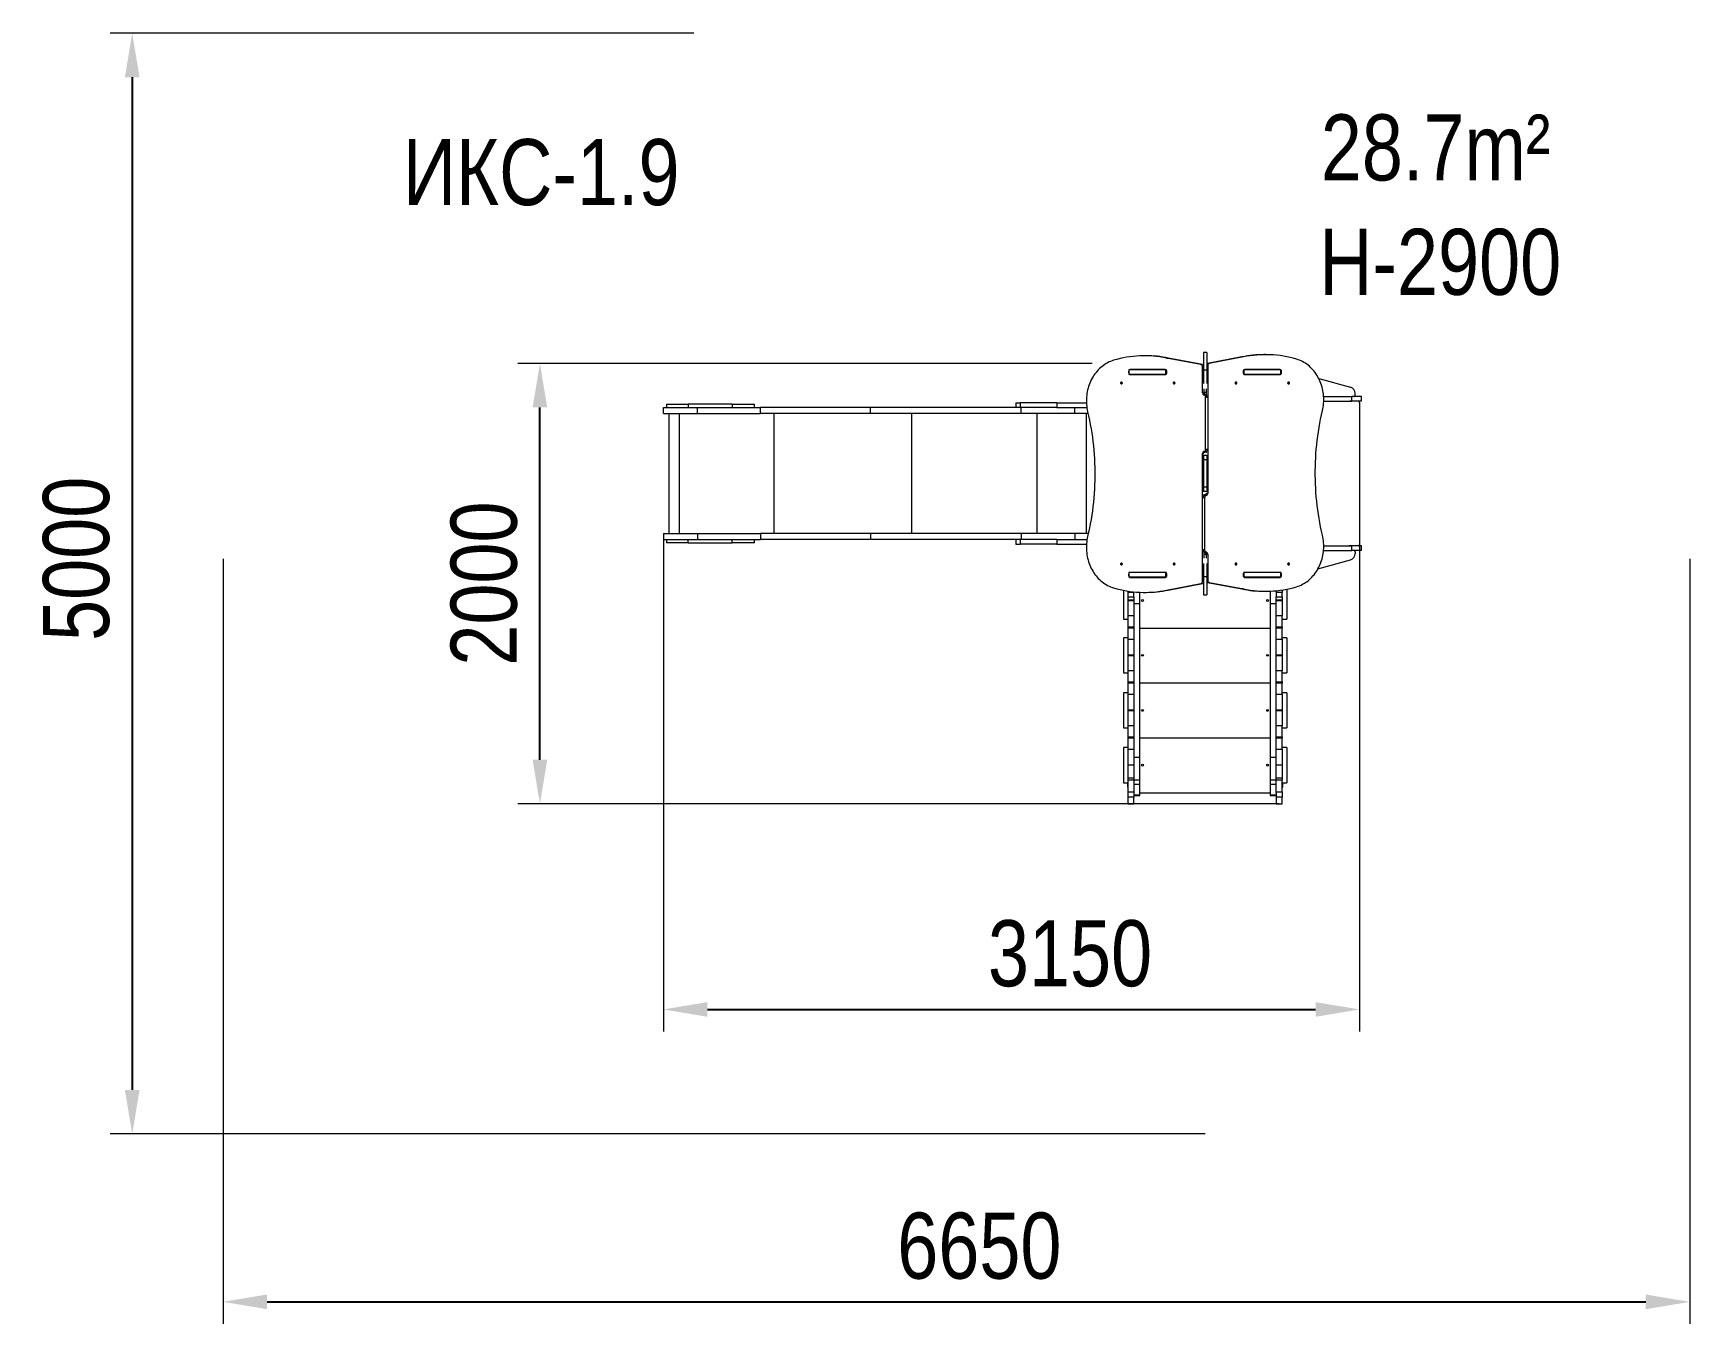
# Model space of a CAD drawing. Header units: millimetres. Extents: x -4254 to 3271, y -3372 to 2491.
import ezdxf

# ---------------------------------------------------------------- set-up
doc = ezdxf.new("R2010")
doc.units = ezdxf.units.MM
for name, color, linetype in [('DIKOM_АРТИКУЛ', 7, 'Continuous'), ('DIKOM_ОБЪЕКТ', 7, 'Continuous'), ('DIKOM_РАЗМЕР_ЗОНА', 7, 'Continuous'), ('DIKOM_РАЗМЕР_ОБЪЕКТА', 7, 'Continuous')]:
    doc.layers.add(name, color=color, linetype=linetype)
doc.styles.add('style1', font='arial.ttf', dxfattribs={"width": 0.8})
doc.dimstyles.new('1-50', dxfattribs={"dimtxt": 300, "dimasz": 200, "dimexe": 100, "dimexo": 0, "dimgap": 100, "dimtad": 1, "dimtxsty": 'style1', "dimcen": 200, "dimclrd": 7, "dimclre": 7, "dimclrt": 7, "dimadec": 1, "dimazin": 2, "dimtfac": 1, "dimtmove": 0, "dimatfit": 2, "dimfxl": 0, "dimlwd": 25, "dimlwe": 18, "dimarcsym": 0})

# ---------------------------------------------------------------- blocks, each defined once
blk = doc.blocks.new('*D9')
at = {"layer": 'Defpoints', "color": 0, "transparency": 16777216}
for p in [(-1951.9, 990.9), (555.7, 990.9), (1405.6, -1009.1)]:
    blk.add_point(p, dxfattribs=at)
at = {"layer": 'DIKOM_РАЗМЕР_ОБЪЕКТА', "color": 7, "lineweight": 18, "transparency": 16777216}
for p, q in [((555.7, 990.9), (-2051.9, 990.9)), ((1405.6, -1009.1), (-2051.9, -1009.1))]:
    blk.add_line(p, q, dxfattribs=at)
at = {"layer": 'DIKOM_РАЗМЕР_ОБЪЕКТА', "color": 7, "lineweight": 25, "transparency": 16777216}
blk.add_line((-1951.9, -809.1), (-1951.9, 790.9), dxfattribs=at)
at = {"layer": 'DIKOM_РАЗМЕР_ОБЪЕКТА', "color": 7, "transparency": 16777216}
for points in [[(-1985.2, 790.9), (-1918.6, 790.9), (-1951.9, 990.9)], [(-1985.2, -809.1), (-1918.6, -809.1), (-1951.9, -1009.1)]]:
    blk.add_solid(points, dxfattribs=at)
at = {"layer": 'DIKOM_РАЗМЕР_ОБЪЕКТА', "color": 7, "transparency": 16777216, "insert": (-2205.1, -9.1), "char_height": 300, "attachment_point": 5, "rotation": 90, "style": 'style1'}
blk.add_mtext('2000', dxfattribs=at)
blk = doc.blocks.new('*D10')
at = {"layer": 'Defpoints', "color": 0, "transparency": 16777216}
for p in [(-1252.2, 2490.9), (-3803.7, -2509.1), (1069.1, -2509.1)]:
    blk.add_point(p, dxfattribs=at)
at = {"layer": 'DIKOM_РАЗМЕР_ЗОНА', "color": 7, "lineweight": 18, "transparency": 16777216}
for p, q in [((-1252.2, 2490.9), (-3903.7, 2490.9)), ((1069.1, -2509.1), (-3903.7, -2509.1))]:
    blk.add_line(p, q, dxfattribs=at)
at = {"layer": 'DIKOM_РАЗМЕР_ЗОНА', "color": 7, "lineweight": 25, "transparency": 16777216}
blk.add_line((-3803.7, 2290.9), (-3803.7, -2309.1), dxfattribs=at)
at = {"layer": 'DIKOM_РАЗМЕР_ЗОНА', "color": 7, "transparency": 16777216}
for points in [[(-3837, 2290.9), (-3770.4, 2290.9), (-3803.7, 2490.9)], [(-3837, -2309.1), (-3770.4, -2309.1), (-3803.7, -2509.1)]]:
    blk.add_solid(points, dxfattribs=at)
at = {"layer": 'DIKOM_РАЗМЕР_ЗОНА', "color": 7, "transparency": 16777216, "insert": (-4056.9, 103.4), "char_height": 300, "attachment_point": 5, "rotation": 90, "style": 'style1'}
blk.add_mtext('5000', dxfattribs=at)
blk = doc.blocks.new('*D11')
at = {"layer": 'Defpoints', "color": 0, "transparency": 16777216}
for p in [(-3391.3, 103.4), (3271.1, 103.4), (3271.1, -3271.5)]:
    blk.add_point(p, dxfattribs=at)
at = {"layer": 'DIKOM_РАЗМЕР_ЗОНА', "color": 7, "lineweight": 18, "transparency": 16777216}
for p, q in [((-3391.3, 103.4), (-3391.3, -3371.5)), ((3271.1, 103.4), (3271.1, -3371.5))]:
    blk.add_line(p, q, dxfattribs=at)
at = {"layer": 'DIKOM_РАЗМЕР_ЗОНА', "color": 7, "lineweight": 25, "transparency": 16777216}
blk.add_line((-3191.3, -3271.5), (3071.1, -3271.5), dxfattribs=at)
at = {"layer": 'DIKOM_РАЗМЕР_ЗОНА', "color": 7, "transparency": 16777216}
for points in [[(-3191.3, -3238.2), (-3191.3, -3304.8), (-3391.3, -3271.5)], [(3071.1, -3238.2), (3071.1, -3304.8), (3271.1, -3271.5)]]:
    blk.add_solid(points, dxfattribs=at)
at = {"layer": 'DIKOM_РАЗМЕР_ЗОНА', "color": 7, "transparency": 16777216, "insert": (43.9, -3018.3), "char_height": 300, "attachment_point": 5, "style": 'style1'}
blk.add_mtext('6650', dxfattribs=at)
blk = doc.blocks.new('*D12')
at = {"layer": 'Defpoints', "color": 0, "transparency": 16777216}
for p in [(1771.1, 362.2), (-1391.3, 204.2), (1771.1, -1943.5)]:
    blk.add_point(p, dxfattribs=at)
at = {"layer": 'DIKOM_РАЗМЕР_ОБЪЕКТА', "color": 7, "lineweight": 18, "transparency": 16777216}
for p, q in [((1771.1, 362.2), (1771.1, -2043.5)), ((-1391.3, 204.2), (-1391.3, -2043.5))]:
    blk.add_line(p, q, dxfattribs=at)
at = {"layer": 'DIKOM_РАЗМЕР_ОБЪЕКТА', "color": 7, "lineweight": 25, "transparency": 16777216}
blk.add_line((-1191.3, -1943.5), (1571.1, -1943.5), dxfattribs=at)
at = {"layer": 'DIKOM_РАЗМЕР_ОБЪЕКТА', "color": 7, "transparency": 16777216}
for points in [[(-1191.3, -1910.2), (-1191.3, -1976.9), (-1391.3, -1943.5)], [(1571.1, -1910.2), (1571.1, -1976.9), (1771.1, -1943.5)]]:
    blk.add_solid(points, dxfattribs=at)
at = {"layer": 'DIKOM_РАЗМЕР_ОБЪЕКТА', "color": 7, "transparency": 16777216, "insert": (455.8, -1690.3), "char_height": 300, "attachment_point": 5, "style": 'style1'}
blk.add_mtext('3150', dxfattribs=at)

msp = doc.modelspace()

# ---------------------------------------------------------------- linework, layer by layer
at = {"layer": 'DIKOM_ОБЪЕКТ', "color": 7, "linetype": 'Continuous', "lineweight": 15}
for p, q in [((801.441, 1025.586), (793.941, 1025.586)), ((1049.832, 985.936), (894.055, 1015.228)), ((894.055, 1015.228), (901.555, 1015.228)), ((1057.332, 985.936), (901.555, 1015.228)), ((1049.832, 985.936), (1057.332, 985.936)), ((1076.619, 1040.994), (1061.619, 1040.994)), ((1061.619, 1040.994), (1061.619, 959.819)), ((1076.619, 1040.994), (1076.619, 959.819)), ((1081.128, 981.025), (1076.619, 981.025)), ((1236.675, 1020.188), (1080.896, 990.895)), ((1088.396, 990.895), (1080.896, 990.895)), ((1081.128, 981.025), (1081.13, 399.564)), ((1244.175, 1020.188), (1088.396, 990.895)), ((1244.175, 1020.188), (1236.675, 1020.188)), ((1344.288, 1030.546), (1336.788, 1030.546)), ((721.756, 953.471), (721.756, 948.971)), ((721.756, 953.471), (723.608, 953.471)), ((721.756, 948.971), (723.608, 948.971)), ((723.608, 958.81), (723.608, 943.632)), ((724.721, 961.721), (723.65, 961.721)), ((724.721, 940.721), (723.65, 940.721)), ((724.721, 940.721), (724.721, 961.721)), ((891.113, 961.721), (724.721, 961.721)), ((891.113, 940.721), (724.721, 940.721)), ((888.466, 962.471), (729.55, 962.471)), ((729.55, 939.971), (888.466, 939.971)), ((734.997, 940.289), (734.997, 940.721)), ((735.806, 962.356), (735.806, 961.721)), ((891.113, 940.721), (891.113, 961.721)), ((894.366, 961.721), (891.113, 961.721)), ((894.366, 940.721), (891.113, 940.721)), ((896.26, 948.971), (896.26, 953.471)), ((1057.1, 856.84), (1057.1, 976.066)), ((1057.1, 976.066), (1061.619, 976.066)), ((1076.619, 959.819), (1061.619, 959.819)), ((1061.619, 959.819), (1061.619, 899.421)), ((1076.619, 959.819), (1076.619, 899.502)), ((1241.969, 953.471), (1241.969, 948.971)), ((1246.774, 961.721), (1243.719, 961.721)), ((1246.774, 940.721), (1243.719, 940.721)), ((1246.774, 940.721), (1246.774, 961.721)), ((1413.506, 961.721), (1246.774, 961.721)), ((1413.506, 940.721), (1246.774, 940.721)), ((1408.679, 962.471), (1249.764, 962.471)), ((1249.764, 939.971), (1408.679, 939.971)), ((1253.722, 962.471), (1253.722, 961.721)), ((1403.233, 940.721), (1403.233, 940.289)), ((1413.506, 940.721), (1413.506, 961.721)), ((1414.576, 961.721), (1413.506, 961.721)), ((1414.576, 940.721), (1413.506, 940.721)), ((1414.618, 943.632), (1414.618, 958.811)), ((1416.473, 953.471), (1414.618, 953.471)), ((1416.473, 948.971), (1414.618, 948.971)), ((1416.473, 948.971), (1416.473, 953.471)), ((1585.215, 922.776), (1729.214, 882.456)), ((1057.1, 856.84), (1064.6, 856.84)), ((1063.663, 847.953), (1071.163, 847.953)), ((1064.6, 856.84), (1064.6, 875.529)), ((1073.628, 858.021), (1064.6, 858.021)), ((1070.956, 600.64), (1070.956, 838.079)), ((1070.956, 838.079), (1078.35, 838.079)), ((1073.628, 875.581), (1073.628, 847.046)), ((1607.65, 840.721), (1736.441, 840.721)), ((1736.441, 819.721), (1736.441, 840.721)), ((1779.125, 840.721), (1736.441, 840.721)), ((1751.125, 846.721), (1751.125, 853.567)), ((1751.125, 853.567), (1751.125, 853.567)), ((1751.125, 846.721), (1751.125, 853.567)), ((1751.125, 846.721), (1751.125, 846.721)), ((1779.125, 819.721), (1779.125, 840.721)), ((-1391.322, 763.725), (-1391.322, 790.725)), ((-1391.322, 790.725), (-1236.906, 790.725)), ((-1391.322, 763.725), (-1236.906, 763.725)), ((-1376.738, 805.725), (-1376.738, 790.725)), ((-1376.738, 805.725), (-1278.484, 805.725)), ((-1366.322, 763.725), (-1366.322, 217.725)), ((-1317.195, 217.725), (-1317.195, 763.725)), ((-1278.484, 805.725), (-1278.484, 790.725)), ((-1078.514, 805.725), (-1278.484, 805.725)), ((-1236.906, 763.725), (-1236.906, 790.725)), ((-1236.906, 790.725), (-950.036, 790.725)), ((-1236.906, 763.725), (-950.036, 763.725)), ((-1078.514, 805.725), (-1078.514, 790.725)), ((-1078.514, 805.725), (-976.769, 805.725)), ((-976.769, 790.725), (-976.769, 805.725)), ((-950.036, 763.725), (-950.036, 790.725)), ((-449.768, 790.725), (-950.036, 790.725)), ((-449.768, 763.725), (-950.036, 763.725)), ((-887.657, 217.725), (-887.657, 763.725)), ((-449.768, 763.725), (-449.768, 790.725)), ((231.794, 790.725), (-449.768, 790.725)), ((233.291, 763.725), (-449.768, 763.725)), ((-262.322, 217.725), (-262.322, 763.725)), ((210.194, 811.725), (210.194, 790.725)), ((210.194, 811.725), (229.056, 811.725)), ((229.056, 811.725), (229.056, 790.725)), ((395.199, 811.725), (229.056, 811.725)), ((395.199, 790.725), (231.794, 790.725)), ((233.291, 763.725), (233.291, 790.725)), ((477.224, 763.725), (233.291, 763.725)), ((306.085, 217.725), (306.085, 763.725)), ((395.199, 811.725), (395.199, 790.725)), ((395.199, 811.725), (530.274, 811.725)), ((395.199, 790.725), (532.187, 790.725)), ((477.224, 763.725), (477.224, 790.725)), ((537.577, 763.725), (477.224, 763.725)), ((531.061, 217.725), (531.061, 763.725)), ((1608.052, 819.721), (1736.441, 819.721)), ((1765.125, 818.721), (1727.125, 818.721)), ((1779.125, 819.721), (1736.441, 819.721)), ((1771.125, 812.721), (1771.125, 168.721)), ((1057.102, 0.418), (1057.1, 581.878)), ((1057.1, 581.878), (1064.178, 581.878)), ((1061.619, 574.278), (1061.619, 573.161)), ((1076.619, 573.161), (1061.619, 573.161)), ((1061.619, 573.161), (1061.619, 553.118)), ((1076.619, 553.118), (1061.619, 553.118)), ((1061.619, 553.118), (1061.619, 428.325)), ((1063.663, 590.765), (1071.163, 590.765)), ((1073.629, 590.251), (1069.536, 590.251)), ((1070.956, 600.64), (1078.35, 600.64)), ((1073.629, 591.673), (1073.629, 583.999)), ((1076.619, 574.251), (1076.619, 573.161)), ((1076.619, 573.161), (1076.619, 553.118)), ((1076.619, 553.118), (1076.619, 428.325)), ((1067.274, 380.803), (1059.876, 380.803)), ((1076.619, 428.325), (1061.619, 428.325)), ((1061.619, 428.325), (1061.619, 408.281)), ((1076.619, 408.281), (1061.619, 408.281)), ((1061.619, 408.281), (1061.619, 407.166)), ((1064.6, 389.77), (1064.6, 397.425)), ((1068.694, 391.191), (1064.6, 391.191)), ((1074.566, 390.677), (1067.066, 390.677)), ((1067.274, 380.803), (1067.274, 143.364)), ((1081.13, 399.564), (1074.049, 399.564)), ((1076.619, 428.325), (1076.619, 408.281)), ((1076.619, 408.281), (1076.619, 407.19)), ((-1391.322, 217.725), (-1391.322, 190.724)), ((-1391.322, 217.725), (-1236.906, 217.725)), ((-1391.322, 190.724), (-1236.906, 190.724)), ((-1376.738, 190.724), (-1376.738, 175.725)), ((-1278.484, 175.725), (-1376.738, 175.725)), ((-1278.484, 175.725), (-1278.484, 190.724)), ((-1278.484, 175.725), (-1078.514, 175.725)), ((-1236.906, 217.725), (-1236.906, 190.724)), ((-1236.906, 217.725), (-950.036, 217.725)), ((-1236.906, 190.724), (-950.036, 190.724)), ((-1078.514, 175.725), (-1078.514, 190.724)), ((-976.769, 175.725), (-1078.514, 175.725)), ((-976.769, 175.725), (-976.769, 190.724)), ((-950.036, 217.725), (-950.036, 190.724)), ((-449.768, 217.725), (-950.036, 217.725)), ((-449.768, 190.724), (-950.036, 190.724)), ((-449.768, 217.725), (-449.768, 190.724)), ((233.291, 217.725), (-449.768, 217.725)), ((231.794, 190.724), (-449.768, 190.724)), ((210.194, 190.724), (210.194, 169.725)), ((210.194, 169.725), (229.056, 169.725)), ((229.056, 190.724), (229.056, 169.725)), ((395.199, 169.725), (229.056, 169.725)), ((395.199, 190.724), (231.794, 190.724)), ((233.291, 217.725), (233.291, 190.724)), ((477.224, 217.725), (233.291, 217.725)), ((395.199, 190.724), (395.199, 169.725)), ((395.199, 190.724), (532.941, 190.724)), ((395.199, 169.725), (530.542, 169.725)), ((477.224, 217.725), (477.224, 190.724)), ((538.699, 217.725), (477.224, 217.725)), ((1608.139, 161.721), (1736.441, 161.721)), ((1765.125, 162.721), (1727.125, 162.721)), ((1736.441, 140.721), (1736.441, 161.721)), ((1779.125, 161.721), (1736.441, 161.721)), ((1779.125, 140.721), (1779.125, 161.721)), ((1067.274, 143.364), (1059.877, 143.364)), ((1061.619, 82.008), (1061.619, 21.624)), ((1064.601, 105.906), (1064.601, 134.396)), ((1073.63, 123.422), (1064.601, 123.422)), ((1074.566, 133.489), (1067.066, 133.489)), ((1081.13, 124.602), (1073.63, 124.602)), ((1073.63, 124.602), (1073.63, 105.869)), ((1076.619, 81.954), (1076.619, 21.624)), ((1081.13, 124.602), (1081.13, 5.377)), ((1582.104, 57.795), (1729.214, 98.986)), ((1607.261, 140.721), (1736.441, 140.721)), ((1779.125, 140.721), (1736.441, 140.721)), ((1751.125, 134.721), (1751.125, 127.875)), ((1751.125, 134.721), (1751.125, 134.721)), ((1751.125, 134.721), (1751.125, 127.875)), ((1751.125, 127.875), (1751.125, 127.875)), ((721.756, 32.471), (721.756, 27.971)), ((721.756, 32.471), (723.608, 32.471)), ((721.756, 27.971), (723.608, 27.971)), ((723.608, 37.811), (723.608, 22.632)), ((724.721, 40.721), (723.65, 40.721)), ((724.721, 19.721), (723.65, 19.721)), ((724.721, 19.721), (724.721, 40.721)), ((891.113, 40.721), (724.721, 40.721)), ((891.113, 19.721), (724.721, 19.721)), ((888.466, 41.471), (729.55, 41.471)), ((729.55, 18.971), (888.466, 18.971)), ((734.997, 40.721), (734.997, 41.153)), ((746.125, 40.721), (746.125, 41.471)), ((746.125, 18.971), (746.125, 19.721)), ((773.125, 41.471), (773.125, 40.721)), ((773.125, 18.971), (773.125, 19.721)), ((891.113, 19.721), (891.113, 40.721)), ((894.366, 40.721), (891.113, 40.721)), ((894.366, 19.721), (891.113, 19.721)), ((896.26, 27.971), (896.26, 32.471)), ((1057.102, 0.418), (1061.619, 0.418)), ((1076.619, 21.624), (1061.619, 21.624)), ((1061.619, 21.624), (1061.619, -59.551)), ((1076.619, 21.624), (1076.619, -59.551)), ((1081.13, 5.377), (1076.619, 5.377)), ((1241.969, 32.471), (1241.969, 27.971)), ((1246.774, 40.721), (1243.719, 40.721)), ((1246.774, 19.721), (1243.719, 19.721)), ((1246.774, 19.721), (1246.774, 40.721)), ((1413.506, 40.721), (1246.774, 40.721)), ((1413.506, 19.721), (1246.774, 19.721)), ((1408.679, 41.471), (1249.764, 41.471)), ((1249.764, 18.971), (1408.679, 18.971)), ((1365.125, 41.471), (1365.125, 40.721)), ((1365.125, 19.721), (1365.125, 18.971)), ((1392.125, 41.471), (1392.125, 40.721)), ((1392.125, 19.721), (1392.125, 18.971)), ((1403.23, 41.154), (1403.23, 40.721)), ((1413.506, 19.721), (1413.506, 40.721)), ((1414.576, 40.721), (1413.506, 40.721)), ((1414.576, 19.721), (1413.506, 19.721)), ((1414.618, 22.632), (1414.618, 37.811)), ((1416.473, 32.471), (1414.618, 32.471)), ((1416.473, 27.971), (1414.618, 27.971)), ((1416.473, 27.971), (1416.473, 32.471)), ((698.125, -39.622), (698.125, -170.886)), ((719.125, -43.339), (719.125, -49.389)), ((746.125, -49.389), (719.125, -49.389)), ((719.125, -49.389), (719.125, -69.565)), ((719.125, -69.565), (746.125, -69.565)), ((719.125, -69.565), (719.125, -83.107)), ((746.125, -46.755), (746.125, -49.389)), ((746.125, -68.771), (746.125, -49.389)), ((746.125, -68.771), (746.125, -101.652)), ((773.125, -101.652), (773.125, -48.659)), ((793.941, -49.103), (801.441, -49.103)), ((894.055, -38.745), (1049.834, -9.452)), ((894.055, -38.745), (901.555, -38.745)), ((901.555, -38.745), (1057.334, -9.452)), ((1049.834, -9.452), (1057.334, -9.452)), ((1061.619, -59.551), (1076.619, -59.551)), ((1088.398, -4.493), (1080.898, -4.493)), ((1080.898, -4.493), (1236.675, -33.786)), ((1088.398, -4.493), (1244.175, -33.786)), ((1244.175, -33.786), (1236.675, -33.786)), ((1336.788, -44.144), (1344.288, -44.144)), ((1365.125, -43.698), (1365.125, -101.652)), ((1392.125, -41.793), (1392.125, -49.389)), ((1419.125, -49.389), (1392.125, -49.389)), ((1392.125, -49.389), (1392.125, -68.771)), ((1392.125, -101.652), (1392.125, -68.771)), ((1392.125, -69.565), (1419.125, -69.565)), ((1419.125, -38.376), (1419.125, -49.389)), ((1419.125, -69.565), (1419.125, -49.389)), ((1419.125, -69.565), (1419.125, -83.107)), ((1440.125, -34.658), (1440.125, -170.886)), ((719.125, -83.107), (746.125, -83.107)), ((719.125, -83.107), (719.125, -86.107)), ((719.125, -86.107), (746.125, -86.107)), ((719.125, -86.107), (719.125, -156.107)), ((773.125, -101.652), (746.125, -101.652)), ((746.125, -101.652), (746.125, -799.697)), ((773.125, -799.697), (773.125, -101.652)), ((1392.125, -101.652), (1365.125, -101.652)), ((1365.125, -101.652), (1365.125, -799.697)), ((1392.125, -83.107), (1419.125, -83.107)), ((1392.125, -86.107), (1419.125, -86.107)), ((1392.125, -799.697), (1392.125, -101.652)), ((1419.125, -83.107), (1419.125, -86.107)), ((1419.125, -86.107), (1419.125, -156.107)), ((698.125, -170.886), (719.125, -170.886)), ((746.125, -156.107), (719.125, -156.107)), ((719.125, -156.107), (719.125, -206.107)), ((719.125, -206.107), (746.125, -206.107)), ((719.125, -206.107), (719.125, -212.107)), ((746.125, -212.107), (719.125, -212.107)), ((719.125, -212.107), (719.125, -262.107)), ((773.125, -211.107), (1365.125, -211.107)), ((1419.125, -156.107), (1392.125, -156.107)), ((1392.125, -206.107), (1419.125, -206.107)), ((1419.125, -212.107), (1392.125, -212.107)), ((1419.125, -206.107), (1419.125, -156.107)), ((1419.125, -170.886), (1440.125, -170.886)), ((1419.125, -206.107), (1419.125, -212.107)), ((1419.125, -262.107), (1419.125, -212.107)), ((719.125, -255.107), (698.125, -255.107)), ((698.125, -255.107), (698.125, -415.107)), ((719.125, -262.107), (746.125, -262.107)), ((719.125, -262.107), (719.125, -332.107)), ((1392.125, -262.107), (1419.125, -262.107)), ((1440.125, -255.107), (1419.125, -255.107)), ((1419.125, -262.107), (1419.125, -332.107)), ((1440.125, -255.107), (1440.125, -415.107)), ((719.125, -332.107), (746.125, -332.107)), ((719.125, -332.107), (719.125, -336.107)), ((719.125, -336.107), (746.125, -336.107)), ((719.125, -336.107), (719.125, -406.107)), ((1392.125, -332.107), (1419.125, -332.107)), ((1392.125, -336.107), (1419.125, -336.107)), ((1419.125, -332.107), (1419.125, -336.107)), ((1419.125, -336.107), (1419.125, -406.107)), ((698.125, -415.107), (719.125, -415.107)), ((746.125, -406.107), (719.125, -406.107)), ((719.125, -406.107), (719.125, -456.107)), ((1419.125, -406.107), (1392.125, -406.107)), ((1419.125, -456.107), (1419.125, -406.107)), ((1419.125, -415.107), (1440.125, -415.107)), ((719.125, -505.107), (698.125, -505.107)), ((698.125, -505.107), (698.125, -665.107)), ((719.125, -456.107), (746.125, -456.107)), ((719.125, -456.107), (719.125, -462.107)), ((746.125, -462.107), (719.125, -462.107)), ((719.125, -462.107), (719.125, -512.107)), ((719.125, -512.107), (746.125, -512.107)), ((719.125, -512.107), (719.125, -582.107)), ((773.125, -460.107), (1365.125, -460.107)), ((1392.125, -456.107), (1419.125, -456.107)), ((1419.125, -462.107), (1392.125, -462.107)), ((1392.125, -512.107), (1419.125, -512.107)), ((1419.125, -456.107), (1419.125, -462.107)), ((1419.125, -512.107), (1419.125, -462.107)), ((1440.125, -505.107), (1419.125, -505.107)), ((1419.125, -512.107), (1419.125, -582.107)), ((1440.125, -505.107), (1440.125, -665.107)), ((719.125, -582.107), (746.125, -582.107)), ((719.125, -582.107), (719.125, -585.107)), ((719.125, -585.107), (746.125, -585.107)), ((719.125, -585.107), (719.125, -655.107)), ((1392.125, -582.107), (1419.125, -582.107)), ((1392.125, -585.107), (1419.125, -585.107)), ((1419.125, -582.107), (1419.125, -585.107)), ((1419.125, -585.107), (1419.125, -655.107)), ((698.125, -665.107), (719.125, -665.107)), ((746.125, -655.107), (719.125, -655.107)), ((719.125, -655.107), (719.125, -705.107)), ((1419.125, -655.107), (1392.125, -655.107)), ((1419.125, -705.107), (1419.125, -655.107)), ((1419.125, -665.107), (1440.125, -665.107)), ((719.125, -705.107), (746.125, -705.107)), ((719.125, -705.107), (719.125, -711.107)), ((746.125, -711.107), (719.125, -711.107)), ((719.125, -711.107), (719.125, -761.107)), ((773.125, -710.107), (1365.125, -710.107)), ((1392.125, -705.107), (1419.125, -705.107)), ((1419.125, -711.107), (1392.125, -711.107)), ((1419.125, -705.107), (1419.125, -711.107)), ((1419.125, -761.107), (1419.125, -711.107)), ((719.125, -754.107), (698.125, -754.107)), ((698.125, -754.107), (698.125, -914.107)), ((719.125, -761.107), (746.125, -761.107)), ((719.125, -761.107), (719.125, -832.157)), ((773.125, -799.697), (746.125, -799.697)), ((746.125, -799.697), (746.125, -901.566)), ((773.125, -901.566), (773.125, -799.697)), ((1392.125, -799.697), (1365.125, -799.697)), ((1365.125, -799.697), (1365.125, -901.566)), ((1392.125, -761.107), (1419.125, -761.107)), ((1392.125, -901.566), (1392.125, -799.697)), ((1440.125, -754.107), (1419.125, -754.107)), ((1419.125, -761.107), (1419.125, -832.157)), ((1440.125, -754.107), (1440.125, -914.107)), ((719.125, -832.157), (746.125, -832.157)), ((719.125, -832.157), (719.125, -891.068)), ((719.125, -891.068), (746.125, -891.068)), ((719.125, -891.068), (719.125, -901.856)), ((746.125, -901.856), (719.125, -901.856)), ((719.125, -901.856), (719.125, -954.791)), ((773.125, -901.566), (746.125, -901.566)), ((746.125, -901.566), (746.125, -921.694)), ((773.125, -921.694), (773.125, -901.566)), ((1392.125, -901.566), (1365.125, -901.566)), ((1365.125, -901.566), (1365.125, -921.694)), ((1392.125, -832.157), (1419.125, -832.157)), ((1392.125, -891.068), (1419.125, -891.068)), ((1392.125, -921.694), (1392.125, -901.566)), ((1419.125, -901.856), (1392.125, -901.856)), ((1419.125, -832.157), (1419.125, -891.068)), ((1419.125, -891.068), (1419.125, -901.856)), ((1419.125, -954.791), (1419.125, -901.856)), ((698.125, -914.107), (719.125, -914.107)), ((716.125, -914.107), (716.125, -934.107)), ((716.125, -934.107), (719.125, -934.107)), ((719.125, -954.791), (746.125, -954.791)), ((719.125, -954.791), (719.125, -979.978)), ((773.125, -921.694), (746.125, -921.694)), ((746.125, -921.694), (746.125, -961.461)), ((746.125, -961.461), (746.125, -979.978)), ((773.125, -970.352), (746.125, -970.352)), ((746.125, -971), (773.125, -971)), ((773.125, -970.352), (773.125, -921.694)), ((773.125, -959.107), (1365.125, -959.107)), ((773.125, -971), (773.125, -970.352)), ((1392.125, -921.694), (1365.125, -921.694)), ((1365.125, -921.694), (1365.125, -970.352)), ((1392.125, -970.352), (1365.125, -970.352)), ((1365.125, -970.352), (1365.125, -971)), ((1365.125, -971), (1392.125, -971)), ((1392.125, -961.461), (1392.125, -921.694)), ((1392.125, -954.791), (1419.125, -954.791)), ((1392.125, -961.461), (1392.125, -979.978)), ((1419.125, -914.107), (1440.125, -914.107)), ((1419.125, -934.107), (1422.125, -934.107)), ((1419.125, -954.791), (1419.125, -979.978)), ((1422.125, -934.107), (1422.125, -914.107)), ((746.125, -979.978), (719.125, -979.978)), ((719.125, -979.978), (719.125, -1009.107)), ((719.125, -1009.107), (746.125, -1009.107)), ((746.125, -1009.107), (746.125, -979.978)), ((1419.125, -979.978), (1392.125, -979.978)), ((1392.125, -979.978), (1392.125, -1009.107)), ((1392.125, -1009.107), (1419.125, -1009.107)), ((1419.125, -1009.107), (1419.125, -979.978))]:
    msp.add_line(p, q, dxfattribs=at)
at = {"layer": 'DIKOM_ОБЪЕКТ', "color": 7, "linetype": 'Continuous', "lineweight": 15, "flags": 128}
for points in [[(653.637, 1005.081), (646.666, 1002.821), (639.789, 1000.209), (633.017, 997.249), (626.365, 993.949), (619.846, 990.314), (613.471, 986.352), (607.253, 982.069), (601.204, 977.475), (595.336, 972.578), (589.661, 967.388), (584.188, 961.914), (578.93, 956.168), (573.895, 950.16), (569.094, 943.902), (564.536, 937.407), (560.23, 930.686), (556.185, 923.753), (552.407, 916.621), (548.905, 909.305), (545.684, 901.817), (542.752, 894.173), (540.115, 886.388), (537.776, 878.476), (535.741, 870.453), (534.014, 862.334), (532.597, 854.136), (531.494, 845.873), (530.708, 837.563), (530.238, 829.22), (530.087, 820.862), (530.254, 812.504), (530.74, 804.163), (531.542, 795.855), (532.661, 787.595), (534.093, 779.4), (535.836, 771.286)], [(1602.393, 776.246), (1604.136, 784.36), (1605.569, 792.555), (1606.687, 800.814), (1607.49, 809.123), (1607.975, 817.464), (1608.143, 825.822), (1607.991, 834.18), (1607.522, 842.522), (1606.735, 850.833), (1605.632, 859.095), (1604.216, 867.294), (1602.488, 875.412), (1600.454, 883.435), (1598.115, 891.347), (1595.477, 899.133), (1592.545, 906.777), (1589.325, 914.264), (1585.823, 921.581), (1582.045, 928.713), (1577.999, 935.646), (1573.693, 942.366), (1569.135, 948.862), (1564.335, 955.12), (1559.3, 961.127), (1554.041, 966.874), (1548.569, 972.347), (1542.893, 977.538), (1537.026, 982.435), (1530.977, 987.029), (1524.759, 991.311), (1518.384, 995.274), (1511.864, 998.909), (1505.212, 1002.209), (1498.441, 1005.168), (1491.563, 1007.78), (1484.593, 1010.041)], [(689.497, 906.121), (688.423, 905.943), (687.437, 905.423), (686.617, 904.603), (686.031, 903.549), (685.725, 902.347), (685.725, 901.095), (686.031, 899.893), (686.617, 898.84), (687.437, 898.02), (688.423, 897.5), (689.497, 897.321), (690.57, 897.5), (691.557, 898.02), (692.377, 898.84), (692.963, 899.893), (693.268, 901.095), (693.268, 902.347), (692.963, 903.549), (692.377, 904.603), (691.557, 905.423), (690.57, 905.943), (689.497, 906.121)], [(928.52, 906.121), (927.446, 905.943), (926.46, 905.423), (925.64, 904.603), (925.054, 903.549), (924.748, 902.347), (924.748, 901.095), (925.054, 899.893), (925.64, 898.84), (926.46, 898.02), (927.446, 897.5), (928.52, 897.321), (929.593, 897.5), (930.58, 898.02), (931.4, 898.84), (931.986, 899.893), (932.291, 901.095), (932.291, 902.347), (931.986, 903.549), (931.4, 904.603), (930.58, 905.423), (929.593, 905.943), (928.52, 906.121)], [(1209.71, 897.321), (1210.784, 897.5), (1211.77, 898.02), (1212.59, 898.84), (1213.176, 899.893), (1213.482, 901.095), (1213.482, 902.347), (1213.176, 903.549), (1212.59, 904.603), (1211.77, 905.423), (1210.784, 905.943), (1209.71, 906.121), (1208.636, 905.943), (1207.65, 905.423), (1206.83, 904.603), (1206.244, 903.549), (1205.938, 902.347), (1205.938, 901.095), (1206.244, 899.893), (1206.83, 898.84), (1207.65, 898.02), (1208.636, 897.5), (1209.71, 897.321)], [(1448.733, 897.321), (1449.806, 897.5), (1450.793, 898.02), (1451.613, 898.84), (1452.199, 899.893), (1452.505, 901.095), (1452.505, 902.347), (1452.199, 903.549), (1451.613, 904.603), (1450.793, 905.423), (1449.806, 905.943), (1448.733, 906.121), (1447.659, 905.943), (1446.673, 905.423), (1445.853, 904.603), (1445.267, 903.549), (1444.961, 902.347), (1444.961, 901.095), (1445.267, 899.893), (1445.853, 898.84), (1446.673, 898.02), (1447.659, 897.5), (1448.733, 897.321)], [(535.836, 771.286), (540.167, 752.179), (544.195, 732.984), (547.918, 713.707), (551.335, 694.354), (554.445, 674.933), (557.247, 655.449), (559.74, 635.909), (561.923, 616.32), (563.796, 596.688), (565.358, 577.02), (566.607, 557.322), (567.545, 537.602), (568.171, 517.864), (568.483, 498.117), (568.483, 478.366), (568.171, 458.619), (567.545, 438.881), (566.607, 419.161), (565.358, 399.463), (563.796, 379.795), (561.923, 360.163), (559.74, 340.574), (557.247, 321.034), (554.445, 301.55), (551.335, 282.129), (547.918, 262.776), (544.195, 243.499), (540.167, 224.304), (535.836, 205.197)], [(1602.393, 210.156), (1598.063, 229.263), (1594.035, 248.459), (1590.312, 267.736), (1586.895, 287.088), (1583.785, 306.51), (1580.983, 325.993), (1578.49, 345.533), (1576.306, 365.122), (1574.434, 384.754), (1572.872, 404.422), (1571.622, 424.12), (1570.684, 443.841), (1570.059, 463.578), (1569.746, 483.326), (1569.746, 503.076), (1570.059, 522.824), (1570.684, 542.561), (1571.622, 562.282), (1572.872, 581.98), (1574.434, 601.648), (1576.306, 621.28), (1578.49, 640.869), (1580.983, 660.409), (1583.785, 679.892), (1586.895, 699.314), (1590.312, 718.666), (1594.035, 737.943), (1598.063, 757.139), (1602.393, 776.246)], [(535.836, 205.197), (534.093, 197.083), (532.661, 188.888), (531.542, 180.628), (530.74, 172.32), (530.254, 163.979), (530.087, 155.621), (530.238, 147.263), (530.708, 138.92), (531.494, 130.61), (532.597, 122.347), (534.014, 114.149), (535.741, 106.03), (537.776, 98.007), (540.115, 90.095), (542.752, 82.31), (545.684, 74.666), (548.905, 67.178), (552.407, 59.862), (556.185, 52.73), (560.23, 45.797), (564.536, 39.076), (569.094, 32.581), (573.895, 26.323), (578.93, 20.315), (584.188, 14.569), (589.661, 9.095), (595.336, 3.905), (601.204, -0.992), (607.253, -5.586), (613.471, -9.869), (619.846, -13.831), (626.365, -17.466), (633.017, -20.766), (639.789, -23.726), (646.666, -26.338), (653.637, -28.598)], [(1484.593, -23.639), (1491.563, -21.378), (1498.441, -18.766), (1505.212, -15.807), (1511.864, -12.507), (1518.384, -8.872), (1524.759, -4.909), (1530.977, -0.627), (1537.026, 3.968), (1542.893, 8.865), (1548.569, 14.055), (1554.041, 19.529), (1559.3, 25.275), (1564.335, 31.283), (1569.135, 37.54), (1573.693, 44.036), (1577.999, 50.757), (1582.045, 57.69), (1585.823, 64.821), (1589.325, 72.138), (1592.545, 79.626), (1595.477, 87.269), (1598.115, 95.055), (1600.454, 102.967), (1602.488, 110.99), (1604.216, 119.108), (1605.632, 127.307), (1606.735, 135.569), (1607.522, 143.88), (1607.991, 152.222), (1608.143, 160.58), (1607.975, 168.938), (1607.49, 177.279), (1606.687, 185.588), (1605.569, 193.847), (1604.136, 202.042), (1602.393, 210.156)], [(689.497, 84.121), (688.423, 83.943), (687.437, 83.423), (686.617, 82.603), (686.031, 81.549), (685.725, 80.347), (685.725, 79.095), (686.031, 77.893), (686.617, 76.84), (687.437, 76.02), (688.423, 75.5), (689.497, 75.321), (690.57, 75.5), (691.557, 76.02), (692.377, 76.84), (692.963, 77.893), (693.268, 79.095), (693.268, 80.347), (692.963, 81.549), (692.377, 82.603), (691.557, 83.423), (690.57, 83.943), (689.497, 84.121)], [(928.52, 84.121), (927.446, 83.943), (926.46, 83.423), (925.64, 82.603), (925.054, 81.549), (924.748, 80.347), (924.748, 79.095), (925.054, 77.893), (925.64, 76.84), (926.46, 76.02), (927.446, 75.5), (928.52, 75.321), (929.593, 75.5), (930.58, 76.02), (931.4, 76.84), (931.986, 77.893), (932.291, 79.095), (932.291, 80.347), (931.986, 81.549), (931.4, 82.603), (930.58, 83.423), (929.593, 83.943), (928.52, 84.121)], [(1209.71, 75.321), (1210.784, 75.5), (1211.77, 76.02), (1212.59, 76.84), (1213.176, 77.893), (1213.482, 79.095), (1213.482, 80.347), (1213.176, 81.549), (1212.59, 82.603), (1211.77, 83.423), (1210.784, 83.943), (1209.71, 84.121), (1208.636, 83.943), (1207.65, 83.423), (1206.83, 82.603), (1206.244, 81.549), (1205.938, 80.347), (1205.938, 79.095), (1206.244, 77.893), (1206.83, 76.84), (1207.65, 76.02), (1208.636, 75.5), (1209.71, 75.321)], [(1448.733, 75.321), (1449.806, 75.5), (1450.793, 76.02), (1451.613, 76.84), (1452.199, 77.893), (1452.505, 79.095), (1452.505, 80.347), (1452.199, 81.549), (1451.613, 82.603), (1450.793, 83.423), (1449.806, 83.943), (1448.733, 84.121), (1447.659, 83.943), (1446.673, 83.423), (1445.853, 82.603), (1445.267, 81.549), (1444.961, 80.347), (1444.961, 79.095), (1445.267, 77.893), (1445.853, 76.84), (1446.673, 76.02), (1447.659, 75.5), (1448.733, 75.321)]]:
    msp.add_lwpolyline(points, dxfattribs=at)
at = {"layer": 'DIKOM_ОБЪЕКТ', "color": 7, "linetype": 'Continuous', "lineweight": 15}
for centre in [(785.125, -86.107), (1353.125, -86.107), (785.125, -335.107), (1353.125, -335.107), (785.125, -585.107), (1353.125, -585.107), (785.125, -834.107), (1353.125, -834.107)]:
    msp.add_circle(centre, 4, dxfattribs=at)
for centre, radius, start, end in [((793.888, 535.297), 490.273, 78.2108985, 106.6226763), ((801.344, 535.65), 489.936, 78.1975084, 89.9886504), ((1047.432, 976.558), 9.68, 357.0862631, 75.6497672), ((1055.702, 977.804), 8.293, 44.4769982, 78.6689335), ((1082.526, 982.764), 8.293, 101.3325202, 135.4179326), ((1090.795, 981.517), 9.68, 104.3505573, 182.9137884), ((1336.885, 540.614), 489.931, 90.011266, 101.8025129), ((1344.342, 540.256), 490.274, 73.3773671, 101.7890551), ((731.572, 953.555), 9.816, 143.8065236, 180.4902535), ((731.572, 948.887), 9.816, 179.5101855, 216.1930374), ((729.579, 955.51), 6.961, 90.2322985, 116.8430796), ((729.579, 946.932), 6.961, 243.1569204, 269.7677015), ((737.079, 955.51), 6.961, 90.2320482, 116.8430804), ((737.079, 946.932), 6.961, 243.1569196, 269.7679518), ((888.438, 955.51), 6.961, 63.1570355, 89.7677112), ((888.438, 946.932), 6.961, 270.2322888, 296.8429645), ((886.444, 953.555), 9.816, 359.509769, 36.1929277), ((886.444, 948.887), 9.816, 323.8075113, 0.4897919), ((1251.814, 953.55), 9.845, 145.3087429, 180.4592357), ((1251.814, 948.892), 9.845, 179.5408513, 214.6913391), ((1249.792, 955.51), 6.961, 90.2322888, 116.8429645), ((1249.792, 946.932), 6.961, 243.1570355, 269.7677112), ((1401.151, 955.51), 6.961, 63.1569204, 89.7677015), ((1401.151, 946.932), 6.961, 270.2322985, 296.8430796), ((1408.651, 955.51), 6.961, 63.1569196, 89.7679518), ((1408.651, 946.932), 6.961, 270.2320482, 296.8430804), ((1406.658, 953.555), 9.816, 359.5091474, 36.2320718), ((1406.658, 948.887), 9.816, 323.7683656, 0.4904153), ((698.25, 901.721), 5.064, 171.1282489, 188.8717511), ((937.273, 901.721), 5.064, 171.1282489, 188.8717511), ((1065.796, 856.395), 8.707, 177.0709405, 255.8243643), ((1061.294, 838.573), 9.675, 357.0710381, 75.8243674), ((1073.296, 856.395), 8.707, 177.0709593, 255.8243494), ((1069.128, 839.001), 9.18, 11.0946353, 77.1930837), ((1200.953, 901.721), 5.065, 351.2454186, 8.7545814), ((1200.958, 901.721), 5.062, 351.1251752, 8.8748248), ((1439.974, 901.721), 5.069, 351.1372078, 8.8627922), ((1721.125, 853.567), 30, 0.0000113, 74.3577535), ((1721.125, 853.567), 30, 0.0000113, 74.3577535), ((1745.125, 846.721), 6, 270, 0.0000113), ((1745.125, 846.721), 6, 270, 0.0000113), ((1727.125, 824.721), 6, 236.4428961, 270), ((1727.125, 824.721), 6, 236.4428961, 270), ((1765.125, 812.721), 6, 0.0000113, 90), ((1765.125, 812.721), 6, 0.0000113, 90), ((1065.796, 582.323), 8.707, 104.1758101, 182.9291394), ((1061.294, 600.146), 9.675, 284.1758058, 2.9289489), ((1073.029, 582.642), 8.335, 102.9359311, 172.6487137), ((1068.794, 600.146), 9.675, 284.1758055, 2.9289529), ((1069.267, 381.563), 9.376, 103.5726865, 168.4223822), ((1065.2, 398.802), 8.337, 282.9386625, 352.7331076), ((1076.936, 381.297), 9.675, 104.1758944, 182.928897), ((1072.434, 399.119), 8.707, 284.1758248, 2.9291539), ((1727.125, 156.721), 6, 90, 123.5573098), ((1727.125, 156.721), 6, 90, 123.5573098), ((1765.125, 168.721), 6, 270, 0.0000113), ((1765.125, 168.721), 6, 270, 0.0000113), ((698.251, 79.721), 5.065, 171.1289982, 188.8710018), ((937.274, 79.721), 5.065, 171.1289982, 188.8710018), ((1069.436, 142.87), 9.675, 177.0710354, 255.8243316), ((1064.934, 125.047), 8.707, 357.0711518, 75.8241297), ((1076.936, 142.87), 9.675, 177.0710303, 255.824342), ((1072.434, 125.047), 8.707, 357.0711506, 75.8241269), ((1200.953, 79.721), 5.065, 351.2454009, 8.7545991), ((1200.958, 79.721), 5.063, 351.1259251, 8.8740749), ((1439.98, 79.721), 5.061, 351.2331114, 8.7668886), ((1439.974, 79.721), 5.069, 351.1379567, 8.8620433), ((1721.125, 127.875), 30, 285.6422465, 0.0000113), ((1721.125, 127.875), 30, 285.6422465, 0.0000113), ((1745.125, 134.721), 6, 0.0000113, 90), ((1745.125, 134.721), 6, 0.0000113, 90), ((731.572, 32.555), 9.816, 143.8069643, 180.4899823), ((731.572, 27.887), 9.816, 179.5101855, 216.1930374), ((729.578, 34.514), 6.958, 90.2257313, 116.8496468), ((729.579, 25.932), 6.961, 243.1569204, 269.7677015), ((737.078, 34.514), 6.958, 90.225481, 116.8496476), ((737.079, 25.932), 6.961, 243.1569196, 269.7679518), ((888.439, 34.514), 6.958, 63.1504683, 89.7742783), ((888.438, 25.932), 6.961, 270.2322888, 296.8429645), ((886.444, 32.555), 9.816, 359.5100403, 36.192487), ((886.444, 27.887), 9.816, 323.8075113, 0.4897919), ((1047.434, -0.074), 9.68, 284.3502573, 2.9140569), ((1090.798, 4.885), 9.68, 177.0863408, 255.6494804), ((1251.814, 32.55), 9.845, 145.3086624, 180.4593163), ((1251.814, 27.892), 9.845, 179.5408513, 214.6913391), ((1249.791, 34.514), 6.958, 90.2257217, 116.8495317), ((1249.792, 25.932), 6.961, 243.1570355, 269.7677112), ((1401.152, 34.514), 6.958, 63.1503532, 89.7742687), ((1401.151, 25.932), 6.961, 270.2322985, 296.8430796), ((1408.652, 34.514), 6.958, 63.1503524, 89.774519), ((1408.651, 25.932), 6.961, 270.2320482, 296.8430804), ((1406.658, 32.555), 9.816, 359.5094169, 36.2316327), ((1406.658, 27.887), 9.816, 323.7683656, 0.4904153), ((793.888, 441.187), 490.274, 253.3773502, 281.789075), ((801.344, 440.833), 489.936, 270.0113496, 281.8024916), ((1055.704, -1.321), 8.293, 281.3311448, 315.5034793), ((1082.528, 3.638), 8.293, 224.5624464, 258.6675499), ((1336.885, 445.794), 489.937, 258.1975583, 269.9886628), ((1344.342, 446.146), 490.274, 258.2109449, 286.6226329)]:
    msp.add_arc(centre, radius, start, end, dxfattribs=at)

# ---------------------------------------------------------------- texts
at = {"layer": 'DIKOM_АРТИКУЛ', "insert": (-2573.716, 2009.713), "char_height": 300, "attachment_point": 1, "style": 'style1'}
msp.add_mtext_dynamic_manual_height_columns('ИКС-1.9', width=1667.53662, gutter_width=20, heights=[0], dxfattribs=at)
at = {"layer": 'DIKOM_РАЗМЕР_ОБЪЕКТА', "insert": (1594.791, 2121.68), "char_height": 300, "attachment_point": 1, "style": 'style1'}
msp.add_mtext_dynamic_manual_height_columns('28.7m²', width=5405.47657, gutter_width=20, heights=[0], dxfattribs=at)
at = {"layer": 'DIKOM_РАЗМЕР_ОБЪЕКТА', "insert": (1587.201, 1602.117), "char_height": 300, "width": 1252.54025, "attachment_point": 1, "style": 'style1'}
msp.add_mtext('H-2900', dxfattribs=at)

# ---------------------------------------------------------------- dimensions: what is measured, and where the dimension line sits
at = {"layer": 'DIKOM_РАЗМЕР_ЗОНА'}
dim = msp.add_linear_dim(base=(-3803.695, -2509.107), p1=(-1252.16, 2490.893), p2=(1069.125, -2509.107), angle=90, dimstyle='1-50', dxfattribs=at)
dim.commit()
dim.dimension.update_dxf_attribs({"geometry": '*D10', "text_midpoint": (-3803.695, 103.442), "dimtype": 160})
dim = msp.add_linear_dim(base=(3271.125, -3271.506), p1=(-3391.322, 103.442), p2=(3271.125, 103.442), text='6650', dimstyle='1-50', dxfattribs=at)
dim.commit()
dim.dimension.update_dxf_attribs({"geometry": '*D11', "text_midpoint": (43.858, -3271.506), "dimtype": 160})
at = {"layer": 'DIKOM_РАЗМЕР_ОБЪЕКТА'}
dim = msp.add_linear_dim(base=(-1951.913, 990.893), p1=(1405.625, -1009.107), p2=(555.667, 990.893), angle=90, dimstyle='1-50', dxfattribs=at)
dim.commit()
dim.dimension.update_dxf_attribs({"geometry": '*D9', "text_midpoint": (-1951.913, -9.107), "dimtype": 160})
dim = msp.add_linear_dim(base=(1771.125, -1943.539), p1=(-1391.322, 204.225), p2=(1771.125, 362.239), text='3150', dimstyle='1-50', dxfattribs=at)
dim.commit()
dim.dimension.update_dxf_attribs({"geometry": '*D12', "text_midpoint": (455.784, -1943.539), "dimtype": 160})

doc.saveas('drawing.dxf')
